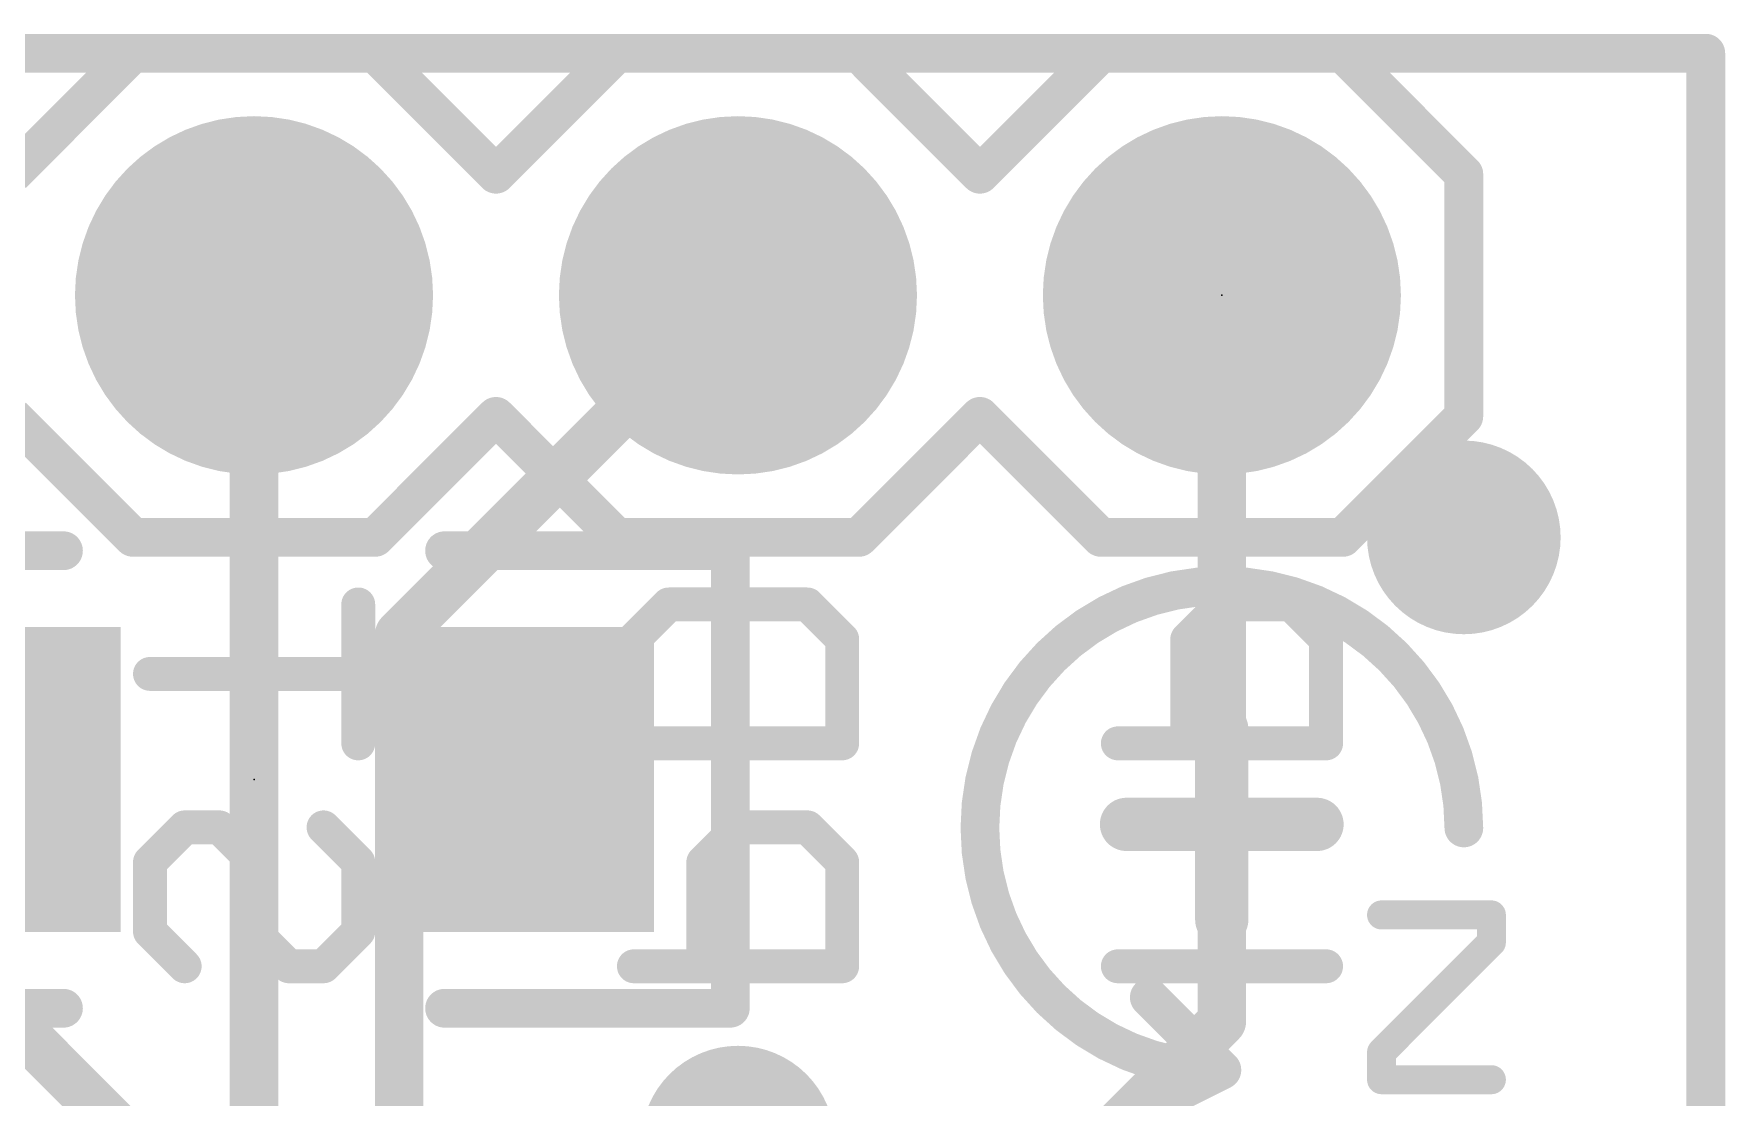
# Model space of a CAD drawing. Extents: x -0.1 to 16.2, y -0.1 to 27.9.
# Drawn here: x 6.46 to 15.34, y 12.3 to 17.88 of the extents above; entities that cross this region are included whole.
import ezdxf

# ---------------------------------------------------------------- set-up
doc = ezdxf.new("R2010")
doc.units = 0
for name, color, linetype in [('1', 12, 'CONTINUOUS'), ('16', 132, 'CONTINUOUS'), ('17', 110, 'CONTINUOUS'), ('18', 110, 'CONTINUOUS'), ('20', 53, 'CONTINUOUS'), ('21', 41, 'CONTINUOUS'), ('22', 40, 'CONTINUOUS'), ('23', 53, 'CONTINUOUS'), ('51', 53, 'CONTINUOUS')]:
    doc.layers.add(name, color=color, linetype=linetype)

# ---------------------------------------------------------------- blocks, each defined once
blk = doc.blocks.new('RECT')
blk.add_solid([(-0.5, -0.5), (0.5, -0.5), (-0.5, 0.5), (0.5, 0.5)])
blk = doc.blocks.new('ROUNDP')
at = {"const_width": 0.5}
blk.add_lwpolyline([(0, -0.25, 1), (0, 0.25, 1), (0, -0.25)], format="xyb", dxfattribs=at)
blk = doc.blocks.new('ROUNDV')
at = {"const_width": 0.5}
blk.add_lwpolyline([(0, -0.25, 1), (0, 0.25, 1), (0, -0.25)], format="xyb", dxfattribs=at)

msp = doc.modelspace()

# ---------------------------------------------------------------- linework, layer by layer
at = {"layer": '1'}
for points, const_width in [([(0, 17.78), (15.24, 17.78)], 0.2032), ([(15.24, 17.78), (15.24, 0)], 0.2032), ([(12.7, 12.7), (12.7, 16.51)], 0.254), ([(6.22, 12.83), (6.97, 12.08)], 0.254), ([(12.05, 12.05), (12.7, 12.7)], 0.254)]:
    msp.add_lwpolyline(points, dxfattribs=dict(at, const_width=const_width))
for points, const_width in [([(15.2908, 17.78, 1), (15.1892, 17.78)], 0.1016), ([(15.24, 17.7292, 1), (15.24, 17.8308)], 0.1016), ([(12.7635, 16.51, 1), (12.6365, 16.51)], 0.127), ([(12.7449, 12.6551, 1), (12.6551, 12.7449)], 0.127), ([(12.6365, 12.7, 1), (12.7635, 12.7)], 0.127)]:
    msp.add_lwpolyline(points, format="xyb", dxfattribs=dict(at, const_width=const_width))
at = {"layer": '16'}
for points, const_width in [([(0, 17.78), (15.24, 17.78)], 0.2032), ([(15.24, 17.78), (15.24, 0)], 0.2032), ([(7.62, 8.89), (7.62, 16.51)], 0.254), ([(8.382, 14.732), (10.16, 16.51)], 0.254), ([(8.382, 8.382), (8.382, 14.732)], 0.254)]:
    msp.add_lwpolyline(points, dxfattribs=dict(at, const_width=const_width))
for points, const_width in [([(15.2908, 17.78, 1), (15.1892, 17.78)], 0.1016), ([(15.24, 17.7292, 1), (15.24, 17.8308)], 0.1016), ([(7.6835, 16.51, 1), (7.5565, 16.51)], 0.127), ([(10.2049, 16.4651, 1), (10.1151, 16.5549)], 0.127), ([(8.4455, 14.732, 1), (8.3185, 14.732)], 0.127), ([(8.3371, 14.7769, 1), (8.4269, 14.6871)], 0.127)]:
    msp.add_lwpolyline(points, format="xyb", dxfattribs=dict(at, const_width=const_width))
at = {"layer": '20', "const_width": 0.2032}
for points in [[(15.24, 17.78), (0, 17.78)], [(15.24, 0), (15.24, 17.78)]]:
    msp.add_lwpolyline(points, dxfattribs=at)
at = {"layer": '20', "const_width": 0.1016}
for points in [[(15.2908, 17.78, 1), (15.1892, 17.78)], [(15.24, 17.7292, 1), (15.24, 17.8308)]]:
    msp.add_lwpolyline(points, format="xyb", dxfattribs=at)
at = {"layer": '21'}
for points, const_width in [([(6.35, 17.145), (6.985, 17.78)], 0.2032), ([(6.985, 17.78), (8.255, 17.78)], 0.2032), ([(8.255, 17.78), (8.89, 17.145)], 0.2032), ([(8.89, 17.145), (9.525, 17.78)], 0.2032), ([(9.525, 17.78), (10.795, 17.78)], 0.2032), ([(10.795, 17.78), (11.43, 17.145)], 0.2032), ([(11.43, 17.145), (12.065, 17.78)], 0.2032), ([(12.065, 17.78), (13.335, 17.78)], 0.2032), ([(13.97, 17.145), (13.335, 17.78)], 0.2032), ([(13.97, 15.875), (13.97, 17.145)], 0.2032), ([(6.985, 15.24), (6.35, 15.875)], 0.2032), ([(8.89, 15.875), (8.255, 15.24)], 0.2032), ([(9.525, 15.24), (8.89, 15.875)], 0.2032), ([(11.43, 15.875), (10.795, 15.24)], 0.2032), ([(12.065, 15.24), (11.43, 15.875)], 0.2032), ([(13.335, 15.24), (13.97, 15.875)], 0.2032), ([(6.62, 15.17), (5.52, 15.17)], 0.2032), ([(8.255, 15.24), (6.985, 15.24)], 0.2032), ([(8.62, 15.17), (10.12, 15.17)], 0.2032), ([(10.795, 15.24), (9.525, 15.24)], 0.2032), ([(10.12, 15.17), (10.12, 12.77)], 0.2032), ([(13.335, 15.24), (12.065, 15.24)], 0.2032), ([(12.6994, 13.2345), (12.6994, 14.2345)], 0.2794), ([(12.1994, 13.7345), (13.1993, 13.7345)], 0.2794), ([(13.5382, 13.2595), (14.1144, 13.2595)], 0.1524), ([(14.1144, 13.2595), (14.1144, 13.1155)], 0.1524), ([(14.1144, 13.1155), (13.5382, 12.5393)], 0.1524), ([(12.7, 12.446), (12.319, 12.827)], 0.2032), ([(5.52, 12.77), (6.62, 12.77)], 0.2032), ([(10.12, 12.77), (8.62, 12.77)], 0.2032), ([(13.5382, 12.5393), (13.5382, 12.3952)], 0.1524), ([(12.7, 12.446), (12.192, 12.192)], 0.2032), ([(13.5382, 12.3952), (14.1144, 12.3952)], 0.1524)]:
    msp.add_lwpolyline(points, dxfattribs=dict(at, const_width=const_width))
for points, const_width in [([(6.985, 17.8308, 1), (6.985, 17.7292)], 0.1016), ([(7.0209, 17.7441, 1), (6.9491, 17.8159)], 0.1016), ([(8.2909, 17.8159, 1), (8.2191, 17.7441)], 0.1016), ([(8.255, 17.7292, 1), (8.255, 17.8308)], 0.1016), ([(9.525, 17.8308, 1), (9.525, 17.7292)], 0.1016), ([(9.5609, 17.7441, 1), (9.4891, 17.8159)], 0.1016), ([(10.8309, 17.8159, 1), (10.7591, 17.7441)], 0.1016), ([(10.795, 17.7292, 1), (10.795, 17.8308)], 0.1016), ([(12.065, 17.8308, 1), (12.065, 17.7292)], 0.1016), ([(12.1009, 17.7441, 1), (12.0291, 17.8159)], 0.1016), ([(13.3709, 17.8159, 1), (13.2991, 17.7441)], 0.1016), ([(13.335, 17.7292, 1), (13.335, 17.8308)], 0.1016), ([(8.8541, 17.1809, 1), (8.9259, 17.1091)], 0.1016), ([(8.8541, 17.1091, 1), (8.9259, 17.1809)], 0.1016), ([(11.3941, 17.1809, 1), (11.4659, 17.1091)], 0.1016), ([(11.3941, 17.1091, 1), (11.4659, 17.1809)], 0.1016), ([(14.0208, 17.145, 1), (13.9192, 17.145)], 0.1016), ([(13.9341, 17.1091, 1), (14.0059, 17.1809)], 0.1016), ([(8.9259, 15.9109, 1), (8.8541, 15.8391)], 0.1016), ([(8.9259, 15.8391, 1), (8.8541, 15.9109)], 0.1016), ([(11.4659, 15.9109, 1), (11.3941, 15.8391)], 0.1016), ([(11.4659, 15.8391, 1), (11.3941, 15.9109)], 0.1016), ([(13.9192, 15.875, 1), (14.0208, 15.875)], 0.1016), ([(14.0059, 15.8391, 1), (13.9341, 15.9109)], 0.1016), ([(6.62, 15.1192, 1), (6.62, 15.2208)], 0.1016), ([(6.985, 15.2908, 1), (6.985, 15.1892)], 0.1016), ([(6.9491, 15.2041, 1), (7.0209, 15.2759)], 0.1016), ([(8.2191, 15.2759, 1), (8.2909, 15.2041)], 0.1016), ([(8.255, 15.1892, 1), (8.255, 15.2908)], 0.1016), ([(8.62, 15.2208, 1), (8.62, 15.1192)], 0.1016), ([(9.525, 15.2908, 1), (9.525, 15.1892)], 0.1016), ([(9.4891, 15.2041, 1), (9.5609, 15.2759)], 0.1016), ([(10.1708, 15.17, 1), (10.0692, 15.17)], 0.1016), ([(10.12, 15.1192, 1), (10.12, 15.2208)], 0.1016), ([(10.7591, 15.2759, 1), (10.8309, 15.2041)], 0.1016), ([(10.795, 15.1892, 1), (10.795, 15.2908)], 0.1016), ([(12.065, 15.2908, 1), (12.065, 15.1892)], 0.1016), ([(12.0291, 15.2041, 1), (12.1009, 15.2759)], 0.1016), ([(13.2991, 15.2759, 1), (13.3709, 15.2041)], 0.1016), ([(13.335, 15.1892, 1), (13.335, 15.2908)], 0.1016), ([(13.97, 13.716, 2.4142), (12.7, 12.446)], 0.2032), ([(12.7692, 14.2345, 1), (12.6295, 14.2345)], 0.1397), ([(12.1994, 13.8044, 1), (12.1994, 13.6647)], 0.1397), ([(13.1993, 13.6647, 1), (13.1993, 13.8044)], 0.1397), ([(13.9192, 13.716, 1), (14.0208, 13.716)], 0.1016), ([(13.5382, 13.2976, 1), (13.5382, 13.2214)], 0.0762), ([(14.1525, 13.2595, 1), (14.0763, 13.2595)], 0.0762), ([(14.1144, 13.2214, 1), (14.1144, 13.2976)], 0.0762), ([(12.6295, 13.2345, 1), (12.7692, 13.2345)], 0.1397), ([(14.0763, 13.1155, 1), (14.1525, 13.1155)], 0.0762), ([(14.1414, 13.0885, 1), (14.0875, 13.1424)], 0.0762), ([(12.3549, 12.8629, 1), (12.2831, 12.7911)], 0.1016), ([(6.62, 12.7192, 1), (6.62, 12.8208)], 0.1016), ([(8.62, 12.8208, 1), (8.62, 12.7192)], 0.1016), ([(10.0692, 12.77, 1), (10.1708, 12.77)], 0.1016), ([(10.12, 12.7192, 1), (10.12, 12.8208)], 0.1016), ([(13.5763, 12.5393, 1), (13.5001, 12.5393)], 0.0762), ([(12.6641, 12.4101, 1), (12.7359, 12.4819)], 0.1016), ([(12.7227, 12.4006, 1), (12.6773, 12.4914)], 0.1016), ([(12.7, 12.3952, 1), (12.7, 12.4968)], 0.1016), ([(13.5113, 12.5662, 1), (13.5651, 12.5123)], 0.0762), ([(13.5382, 12.4333, 1), (13.5382, 12.3571)], 0.0762), ([(13.5001, 12.3952, 1), (13.5763, 12.3952)], 0.0762), ([(14.1144, 12.3571, 1), (14.1144, 12.4333)], 0.0762)]:
    msp.add_lwpolyline(points, format="xyb", dxfattribs=dict(at, const_width=const_width))
at = {"layer": '22', "const_width": 0.1778}
for points in [[(8.167, 14.1595), (8.167, 14.8883)], [(9.6139, 14.7061), (9.7961, 14.8883)], [(9.7961, 14.8883), (10.5248, 14.8883)], [(10.5248, 14.8883), (10.707, 14.7061)], [(12.7005, 14.8883), (12.5183, 14.7061)], [(13.0648, 14.8883), (12.7005, 14.8883)], [(13.247, 14.7061), (13.0648, 14.8883)], [(9.6139, 14.1595), (9.6139, 14.7061)], [(10.707, 14.7061), (10.707, 14.1595)], [(12.5183, 14.7061), (12.5183, 14.1595)], [(13.247, 14.1595), (13.247, 14.7061)], [(7.0739, 14.5239), (8.167, 14.5239)], [(10.707, 14.1595), (9.6139, 14.1595)], [(12.1539, 14.1595), (13.247, 14.1595)], [(7.2561, 13.7189), (7.0739, 13.5367)], [(7.4383, 13.7189), (7.2561, 13.7189)], [(7.6205, 13.5367), (7.4383, 13.7189)], [(7.9848, 13.7189), (8.167, 13.5367)], [(10.1605, 13.7189), (9.9783, 13.5367)], [(10.5248, 13.7189), (10.1605, 13.7189)], [(10.707, 13.5367), (10.5248, 13.7189)], [(13.247, 13.7189), (12.1539, 13.7189)], [(12.7005, 12.9901), (12.7005, 13.7189)], [(7.0739, 13.5367), (7.0739, 13.1723)], [(7.6205, 13.1723), (7.6205, 13.5367)], [(8.167, 13.5367), (8.167, 13.1723)], [(9.9783, 13.5367), (9.9783, 12.9901)], [(10.707, 12.9901), (10.707, 13.5367)], [(7.0739, 13.1723), (7.2561, 12.9901)], [(7.8027, 12.9901), (7.6205, 13.1723)], [(8.167, 13.1723), (7.9848, 12.9901)], [(7.9848, 12.9901), (7.8027, 12.9901)], [(9.6139, 12.9901), (10.707, 12.9901)], [(12.1539, 12.9901), (13.247, 12.9901)]]:
    msp.add_lwpolyline(points, dxfattribs=at)
at = {"layer": '22', "const_width": 0.0889}
for points in [[(8.2115, 14.8883, 1), (8.1226, 14.8883)], [(9.7961, 14.9327, 1), (9.7961, 14.8438)], [(9.8275, 14.8568, 1), (9.7647, 14.9197)], [(10.5563, 14.9197, 1), (10.4934, 14.8568)], [(10.5248, 14.8438, 1), (10.5248, 14.9327)], [(12.7005, 14.9327, 1), (12.7005, 14.8438)], [(12.7319, 14.8568, 1), (12.669, 14.9197)], [(13.0963, 14.9197, 1), (13.0334, 14.8568)], [(13.0648, 14.8438, 1), (13.0648, 14.9327)], [(9.6584, 14.7061, 1), (9.5695, 14.7061)], [(9.5825, 14.7375, 1), (9.6453, 14.6746)], [(10.7515, 14.7061, 1), (10.6626, 14.7061)], [(10.6756, 14.6746, 1), (10.7385, 14.7375)], [(12.4868, 14.7375, 1), (12.5497, 14.6746)], [(12.5627, 14.7061, 1), (12.4738, 14.7061)], [(13.2915, 14.7061, 1), (13.2026, 14.7061)], [(13.2156, 14.6746, 1), (13.2785, 14.7375)], [(7.0739, 14.5683, 1), (7.0739, 14.4794)], [(8.167, 14.4794, 1), (8.167, 14.5683)], [(8.1226, 14.1595, 1), (8.2115, 14.1595)], [(9.6139, 14.204, 1), (9.6139, 14.1151)], [(9.5695, 14.1595, 1), (9.6584, 14.1595)], [(10.6626, 14.1595, 1), (10.7515, 14.1595)], [(10.707, 14.1151, 1), (10.707, 14.204)], [(12.1539, 14.204, 1), (12.1539, 14.1151)], [(12.4738, 14.1595, 1), (12.5627, 14.1595)], [(13.2026, 14.1595, 1), (13.2915, 14.1595)], [(13.247, 14.1151, 1), (13.247, 14.204)], [(7.2561, 13.7633, 1), (7.2561, 13.6744)], [(7.2875, 13.6874, 1), (7.2247, 13.7503)], [(7.4697, 13.7503, 1), (7.4068, 13.6874)], [(7.4383, 13.6744, 1), (7.4383, 13.7633)], [(8.0163, 13.7503, 1), (7.9534, 13.6874)], [(10.1605, 13.7633, 1), (10.1605, 13.6744)], [(10.1919, 13.6874, 1), (10.129, 13.7503)], [(10.5563, 13.7503, 1), (10.4934, 13.6874)], [(10.5248, 13.6744, 1), (10.5248, 13.7633)], [(12.1539, 13.7633, 1), (12.1539, 13.6744)], [(12.7449, 13.7189, 1), (12.656, 13.7189)], [(13.247, 13.6744, 1), (13.247, 13.7633)], [(7.1184, 13.5367, 1), (7.0294, 13.5367)], [(7.0425, 13.5681, 1), (7.1053, 13.5052)], [(7.6649, 13.5367, 1), (7.576, 13.5367)], [(7.589, 13.5052, 1), (7.6519, 13.5681)], [(8.2115, 13.5367, 1), (8.1226, 13.5367)], [(8.1356, 13.5052, 1), (8.1985, 13.5681)], [(10.0227, 13.5367, 1), (9.9338, 13.5367)], [(9.9468, 13.5681, 1), (10.0097, 13.5052)], [(10.7515, 13.5367, 1), (10.6626, 13.5367)], [(10.6756, 13.5052, 1), (10.7385, 13.5681)], [(7.1053, 13.2037, 1), (7.0425, 13.1409)], [(7.6519, 13.2037, 1), (7.589, 13.1409)], [(8.1985, 13.1409, 1), (8.1356, 13.2037)], [(7.0294, 13.1723, 1), (7.1184, 13.1723)], [(7.576, 13.1723, 1), (7.6649, 13.1723)], [(8.1226, 13.1723, 1), (8.2115, 13.1723)], [(7.2247, 12.9587, 1), (7.2875, 13.0215)], [(7.8027, 13.0346, 1), (7.8027, 12.9457)], [(7.7712, 12.9587, 1), (7.8341, 13.0215)], [(7.9534, 13.0215, 1), (8.0163, 12.9587)], [(7.9848, 12.9457, 1), (7.9848, 13.0346)], [(9.6139, 13.0346, 1), (9.6139, 12.9457)], [(10.707, 12.9457, 1), (10.707, 13.0346)], [(12.1539, 13.0346, 1), (12.1539, 12.9457)], [(13.247, 12.9457, 1), (13.247, 13.0346)], [(9.9338, 12.9901, 1), (10.0227, 12.9901)], [(10.6626, 12.9901, 1), (10.7515, 12.9901)], [(12.656, 12.9901, 1), (12.7449, 12.9901)]]:
    msp.add_lwpolyline(points, format="xyb", dxfattribs=at)
at = {"layer": '23'}
for p in [(12.7, 16.51), (7.62, 13.97)]:
    msp.add_point(p, dxfattribs=at)

# ---------------------------------------------------------------- block references
at = {"layer": '1', "xscale": 1.6, "yscale": 1.4, "rotation": 270}
for p in [(6.22, 13.97), (9.02, 13.97)]:
    msp.add_blockref('RECT', p, dxfattribs=at)
at = {"layer": '17', "xscale": 1.8796, "yscale": 1.8796, "rotation": 270}
for p in [(7.62, 16.51), (7.62, 16.51), (10.16, 16.51), (10.16, 16.51), (12.7, 16.51), (12.7, 16.51)]:
    msp.add_blockref('ROUNDP', p, dxfattribs=at)
at = {"layer": '18', "xscale": 1.016, "yscale": 1.016}
for p in [(13.97, 15.24), (13.97, 15.24), (10.16, 12.065), (10.16, 12.065)]:
    msp.add_blockref('ROUNDV', p, dxfattribs=at)
at = {"layer": '51', "xscale": 0.508, "yscale": 0.508, "rotation": 180}
for p in [(7.62, 16.51), (10.16, 16.51), (12.7, 16.51)]:
    msp.add_blockref('RECT', p, dxfattribs=at)

doc.saveas('drawing.dxf')
